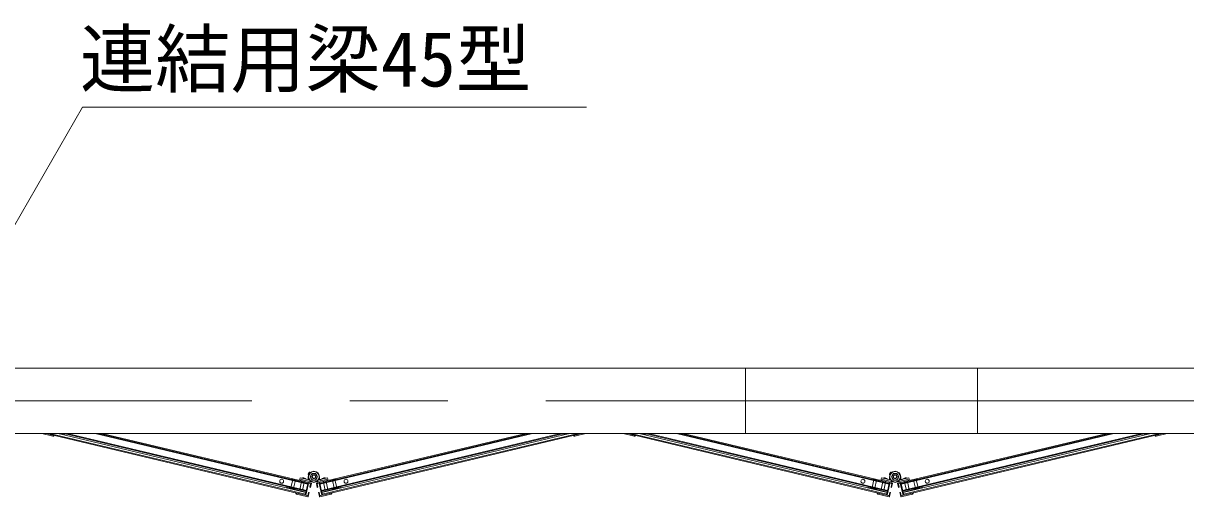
# Model space of a CAD drawing. Units: millimetres, scale not verified. Extents: x -35488 to -11338, y -17325 to 17325.
# Drawn here: x -24748 to -22968, y 13578 to 14303 of the extents above; entities that cross this region are included whole.
import ezdxf
from ezdxf.enums import TextEntityAlignment as Align

# ---------------------------------------------------------------- set-up
doc = ezdxf.new("R2010")
doc.units = ezdxf.units.MM
doc.header["$LTSCALE"] = 150
doc.linetypes.add('CHAIN2', pattern=[12, 9, -1, 1, -1])
doc.linetypes.add('DASHED1', pattern=[1.8, 1.2, -0.6])
for name, color, linetype, lineweight in [('0-6_ﾎﾞﾙﾄ類', 2, 'Continuous', 18), ('1-4_通芯', 1, 'CHAIN2', 18), ('1-7_標準ﾊﾟﾈﾙ', 7, 'Continuous', 18), ('1-9_文字', 7, 'Continuous', 18), ('1-B_連結用梁45', 7, 'Continuous', 18)]:
    doc.layers.add(name, color=color, linetype=linetype, lineweight=lineweight)
doc.styles.add('ＭＳ ゴシック', font='')
doc.styles.get('ＭＳ ゴシック').set_extended_font_data('MS Gothic')

msp = doc.modelspace()

# ---------------------------------------------------------------- linework, layer by layer
at = {"layer": '0-6_ﾎﾞﾙﾄ類'}
for p, q in [((-24306, 13603.8), (-24308.9, 13608.8)), ((-24300.2, 13603.8), (-24306, 13603.8)), ((-24300.2, 13613.8), (-24297.3, 13608.8)), ((-24297.3, 13608.8), (-24300.2, 13603.8)), ((-23416, 13603.8), (-23418.9, 13608.8)), ((-23410.2, 13603.8), (-23416, 13603.8)), ((-23410.2, 13613.8), (-23407.4, 13608.8)), ((-23407.4, 13608.8), (-23410.2, 13603.8))]:
    msp.add_line(p, q, dxfattribs=at)
for points in [[(-24308.9, 13608.8), (-24306, 13613.8), (-24300.2, 13613.8)], [(-23418.9, 13608.8), (-23416, 13613.8), (-23410.2, 13613.8)]]:
    msp.add_lwpolyline(points, dxfattribs=at)
for centre, radius in [((-24303.1, 13608.8), 4.91), ((-24303.1, 13608.8), 3), ((-24303.1, 13608.8), 2.46), ((-23413.1, 13608.8), 4.91), ((-23413.1, 13608.8), 3), ((-23413.1, 13608.8), 2.46)]:
    msp.add_circle(centre, radius, dxfattribs=at)
at = {"layer": '1-4_通芯'}
msp.add_line((-32948.1, 13725), (-20507.1, 13725), dxfattribs=at)
at = {"layer": '1-7_標準ﾊﾟﾈﾙ'}
for p, q in [((-24719.4, 13675), (-24702.7, 13671)), ((-24712.9, 13675), (-24700.9, 13672.1)), ((-24707.7, 13675), (-24316, 13582)), ((-24687.9, 13673.9), (-24684.9, 13673.2)), ((-24684.6, 13674.6), (-24684.9, 13673.2)), ((-24680.9, 13675), (-24314.6, 13588)), ((-24638.1, 13675), (-24312.3, 13597.6)), ((-23968.2, 13675), (-24293.9, 13597.6)), ((-23925.3, 13675), (-24291.6, 13588)), ((-23898.5, 13675), (-24290.2, 13582)), ((-23921.7, 13674.6), (-23921.3, 13673.2)), ((-23918.4, 13673.9), (-23921.3, 13673.2)), ((-23893.3, 13675), (-23905.4, 13672.1)), ((-23886.8, 13675), (-23903.6, 13671)), ((-23829.4, 13675), (-23812.7, 13671)), ((-23822.9, 13675), (-23810.9, 13672.1)), ((-23817.8, 13675), (-23426, 13582)), ((-23797.8, 13673.9), (-23794.9, 13673.2)), ((-23794.6, 13674.6), (-23794.9, 13673.2)), ((-23790.9, 13675), (-23424.6, 13588)), ((-23748.1, 13675), (-23422.3, 13597.6)), ((-23078.2, 13675), (-23403.9, 13597.6)), ((-23035.3, 13675), (-23401.6, 13588)), ((-23008.5, 13675), (-23400.2, 13582)), ((-23031.7, 13674.6), (-23031.3, 13673.2)), ((-23028.4, 13673.9), (-23031.3, 13673.2)), ((-23003.3, 13675), (-23015.4, 13672.1)), ((-22996.8, 13675), (-23013.6, 13671)), ((-24336.3, 13604.6), (-24336.1, 13605.5)), ((-24312, 13598.8), (-24336.3, 13604.6)), ((-24335.5, 13605.9), (-24307.3, 13599.2)), ((-24310.1, 13615.6), (-24311.8, 13613.1)), ((-24311.7, 13612.4), (-24311, 13611.9)), ((-24311.6, 13608.8), (-24311.6, 13604.4)), ((-24308.7, 13615.2), (-24309.4, 13615.7)), ((-24270.7, 13605.9), (-24298.9, 13599.2)), ((-24294.6, 13608.8), (-24294.6, 13604.4)), ((-24294.2, 13598.8), (-24269.9, 13604.6)), ((-24292.9, 13604.8), (-24292.4, 13602.8)), ((-24269.9, 13604.6), (-24270.1, 13605.5)), ((-23446.3, 13604.6), (-23446.1, 13605.5)), ((-23422, 13598.8), (-23446.3, 13604.6)), ((-23445.5, 13605.9), (-23417.3, 13599.2)), ((-23420.1, 13615.6), (-23421.8, 13613.1)), ((-23421.7, 13612.4), (-23421, 13611.9)), ((-23421.6, 13608.8), (-23421.6, 13604.4)), ((-23418.7, 13615.2), (-23419.4, 13615.7)), ((-23380.7, 13605.9), (-23408.9, 13599.2)), ((-23404.6, 13608.8), (-23404.6, 13604.4)), ((-23404.2, 13598.8), (-23379.9, 13604.6)), ((-23402.9, 13604.8), (-23402.4, 13602.8)), ((-23379.9, 13604.6), (-23380.1, 13605.5)), ((-24344.1, 13593.8), (-24344.4, 13592.3)), ((-24341.5, 13591.6), (-24344.4, 13592.3)), ((-24314.9, 13586.8), (-24344.1, 13593.8)), ((-24331.8, 13589.3), (-24332.1, 13589.9)), ((-24315.2, 13585.4), (-24331.8, 13589.3)), ((-24316.3, 13580.8), (-24330.6, 13584.2)), ((-24312.3, 13578.3), (-24329.5, 13582.4)), ((-24315.2, 13585.4), (-24316.3, 13580.8)), ((-24312, 13598.8), (-24314.9, 13586.8)), ((-24310.2, 13584.8), (-24311.7, 13578.7)), ((-24311.2, 13585), (-24310.2, 13584.8)), ((-24309.3, 13592.8), (-24308.4, 13592.5)), ((-24306.9, 13598.6), (-24308.4, 13592.5)), ((-24299.3, 13598.6), (-24297.9, 13592.5)), ((-24296.9, 13592.8), (-24297.9, 13592.5)), ((-24295.1, 13585), (-24296, 13584.8)), ((-24296, 13584.8), (-24294.6, 13578.7)), ((-24294.2, 13598.8), (-24291.4, 13586.8)), ((-24294, 13578.3), (-24276.7, 13582.4)), ((-24291.4, 13586.8), (-24262.2, 13593.8)), ((-24291, 13585.4), (-24274.5, 13589.3)), ((-24291, 13585.4), (-24289.9, 13580.8)), ((-24289.9, 13580.8), (-24275.6, 13584.2)), ((-24274.5, 13589.3), (-24274.1, 13589.9)), ((-24264.7, 13591.6), (-24261.8, 13592.3)), ((-24262.2, 13593.8), (-24261.8, 13592.3)), ((-23454.1, 13593.8), (-23454.4, 13592.3)), ((-23451.5, 13591.6), (-23454.4, 13592.3)), ((-23424.9, 13586.8), (-23454.1, 13593.8)), ((-23441.8, 13589.3), (-23442.1, 13589.9)), ((-23425.2, 13585.4), (-23441.8, 13589.3)), ((-23426.3, 13580.8), (-23440.6, 13584.2)), ((-23422.3, 13578.3), (-23439.5, 13582.4)), ((-23425.2, 13585.4), (-23426.3, 13580.8)), ((-23422, 13598.8), (-23424.9, 13586.8)), ((-23420.2, 13584.8), (-23421.7, 13578.7)), ((-23421.2, 13585), (-23420.2, 13584.8)), ((-23419.3, 13592.8), (-23418.4, 13592.5)), ((-23416.9, 13598.6), (-23418.4, 13592.5)), ((-23409.3, 13598.6), (-23407.9, 13592.5)), ((-23406.9, 13592.8), (-23407.9, 13592.5)), ((-23405, 13585), (-23406, 13584.8)), ((-23406, 13584.8), (-23404.6, 13578.7)), ((-23404.2, 13598.8), (-23401.4, 13586.8)), ((-23404, 13578.3), (-23386.7, 13582.4)), ((-23401.4, 13586.8), (-23372.2, 13593.8)), ((-23401, 13585.4), (-23384.5, 13589.3)), ((-23401, 13585.4), (-23399.9, 13580.8)), ((-23399.9, 13580.8), (-23385.6, 13584.2)), ((-23384.5, 13589.3), (-23384.1, 13589.9)), ((-23374.8, 13591.6), (-23371.8, 13592.3)), ((-23372.2, 13593.8), (-23371.8, 13592.3))]:
    msp.add_line(p, q, dxfattribs=at)
at = {"layer": '1-7_標準ﾊﾟﾈﾙ', "color": 4, "linetype": 'DASHED1', "lineweight": 9}
for p, q in [((-24335.5, 13604.4), (-24338.3, 13592.4)), ((-24331.4, 13603.4), (-24334.2, 13591.4)), ((-24321.9, 13601.1), (-24324.7, 13589.2)), ((-24321.5, 13602.6), (-24321.9, 13601.1)), ((-24317.8, 13600.2), (-24320.6, 13588.2)), ((-24317.4, 13601.6), (-24317.8, 13600.2)), ((-24288.8, 13601.6), (-24288.5, 13600.2)), ((-24288.5, 13600.2), (-24285.6, 13588.2)), ((-24284.7, 13602.6), (-24284.4, 13601.1)), ((-24284.4, 13601.1), (-24281.6, 13589.2)), ((-24274.8, 13603.4), (-24272, 13591.4)), ((-24270.8, 13604.4), (-24267.9, 13592.4)), ((-23445.5, 13604.4), (-23448.3, 13592.4)), ((-23441.4, 13603.4), (-23444.2, 13591.4)), ((-23431.9, 13601.1), (-23434.7, 13589.2)), ((-23431.5, 13602.6), (-23431.9, 13601.1)), ((-23427.8, 13600.2), (-23430.6, 13588.2)), ((-23427.4, 13601.6), (-23427.8, 13600.2)), ((-23398.8, 13601.6), (-23398.5, 13600.2)), ((-23398.5, 13600.2), (-23395.6, 13588.2)), ((-23394.7, 13602.6), (-23394.4, 13601.1)), ((-23394.4, 13601.1), (-23391.5, 13589.2)), ((-23384.8, 13603.4), (-23382, 13591.4)), ((-23380.8, 13604.4), (-23377.9, 13592.4)), ((-24338.3, 13592.4), (-24338.5, 13591.4)), ((-24334.2, 13591.4), (-24334.5, 13590.4)), ((-24272, 13591.4), (-24271.8, 13590.4)), ((-24267.9, 13592.4), (-24267.7, 13591.4)), ((-23448.3, 13592.4), (-23448.5, 13591.4)), ((-23444.2, 13591.4), (-23444.5, 13590.4)), ((-23382, 13591.4), (-23381.8, 13590.4)), ((-23377.9, 13592.4), (-23377.7, 13591.4))]:
    msp.add_line(p, q, dxfattribs=at)
at = {"layer": '1-7_標準ﾊﾟﾈﾙ'}
for points in [[(-24712.9, 13675), (-24316.3, 13580.8), (-24311.7, 13600), (-24627.7, 13675)], [(-24707.7, 13675), (-24316, 13582), (-24315.3, 13584.9), (-24694.8, 13675)], [(-24687.9, 13673.9), (-24688.2, 13674.5), (-24690.4, 13675)], [(-24686.1, 13675), (-24314.9, 13586.8), (-24312, 13598.8), (-24632.9, 13675)], [(-23893.3, 13675), (-24289.9, 13580.8), (-24294.5, 13600), (-23978.5, 13675)], [(-23920.1, 13675), (-24291.4, 13586.8), (-24294.2, 13598.8), (-23973.4, 13675)], [(-23898.5, 13675), (-24290.2, 13582), (-24290.9, 13584.9), (-23911.5, 13675)], [(-23918.4, 13673.9), (-23918, 13674.5), (-23915.8, 13675)], [(-23822.9, 13675), (-23426.3, 13580.8), (-23421.8, 13600), (-23737.7, 13675)], [(-23817.8, 13675), (-23426, 13582), (-23425.3, 13584.9), (-23804.8, 13675)], [(-23797.8, 13673.9), (-23798.2, 13674.5), (-23800.4, 13675)], [(-23796.1, 13675), (-23424.9, 13586.8), (-23422, 13598.8), (-23742.9, 13675)], [(-23003.3, 13675), (-23399.9, 13580.8), (-23404.5, 13600), (-23088.6, 13675)], [(-23030.1, 13675), (-23401.4, 13586.8), (-23404.2, 13598.8), (-23083.4, 13675)], [(-23008.5, 13675), (-23400.2, 13582), (-23400.9, 13584.9), (-23021.5, 13675)], [(-23028.4, 13673.9), (-23028, 13674.5), (-23025.8, 13675)], [(-24310.2, 13604), (-24324, 13607.3), (-24324.5, 13605.3), (-24306.9, 13601.2)], [(-24296.1, 13604), (-24282.2, 13607.3), (-24281.7, 13605.3), (-24299.3, 13601.2)], [(-23420.2, 13604), (-23434, 13607.3), (-23434.5, 13605.3), (-23416.9, 13601.2)], [(-23406.1, 13604), (-23392.2, 13607.3), (-23391.8, 13605.3), (-23409.3, 13601.2)], [(-24341.5, 13591.6), (-24340.9, 13592), (-24332.1, 13589.9)], [(-24311.2, 13585), (-24312.4, 13579.9), (-24315.3, 13580.6), (-24311.1, 13598.6), (-24308.1, 13597.9), (-24309.3, 13592.8)], [(-24295.1, 13585), (-24293.8, 13579.9), (-24290.9, 13580.6), (-24295.2, 13598.6), (-24298.1, 13597.9), (-24296.9, 13592.8)], [(-24264.7, 13591.6), (-24265.4, 13592), (-24274.1, 13589.9)], [(-23451.5, 13591.6), (-23450.9, 13592), (-23442.1, 13589.9)], [(-23421.2, 13585), (-23422.4, 13579.9), (-23425.3, 13580.6), (-23421.1, 13598.6), (-23418.1, 13597.9), (-23419.3, 13592.8)], [(-23405, 13585), (-23403.8, 13579.9), (-23400.9, 13580.6), (-23405.2, 13598.6), (-23408.1, 13597.9), (-23406.9, 13592.8)], [(-23374.8, 13591.6), (-23375.4, 13592), (-23384.1, 13589.9)]]:
    msp.add_lwpolyline(points, dxfattribs=at)
for points in [[(-24308.9, 13601.7), (-24324.5, 13605.3), (-24325, 13603.4), (-24309.4, 13599.7)], [(-24281.7, 13605.3), (-24297.3, 13601.7), (-24296.9, 13599.7), (-24281.3, 13603.4)], [(-23418.9, 13601.7), (-23434.5, 13605.3), (-23435, 13603.4), (-23419.4, 13599.7)], [(-23391.8, 13605.3), (-23407.3, 13601.7), (-23406.9, 13599.7), (-23391.3, 13603.4)]]:
    msp.add_lwpolyline(points, close=True, dxfattribs=at)
for centre, radius in [((-24303.1, 13608.8), 8.51), ((-23413.1, 13608.8), 8.51), ((-24352.4, 13602), 3), ((-24303.1, 13608.8), 8), ((-24253.9, 13602), 3), ((-23462.4, 13602), 3), ((-23413.1, 13608.8), 8), ((-23363.9, 13602), 3)]:
    msp.add_circle(centre, radius, dxfattribs=at)
for centre, radius, start, end in [((-24702.3, 13672.5), 1.5, 256.639, 346.639), ((-24690.9, 13682.8), 8.51, 246.753, 284.712), ((-23915.4, 13682.8), 8.51, 255.288, 293.247), ((-23903.9, 13672.5), 1.5, 193.361, 283.361), ((-23812.3, 13672.5), 1.5, 256.639, 346.639), ((-23800.9, 13682.8), 8.51, 246.753, 284.712), ((-23025.4, 13682.8), 8.51, 255.288, 293.247), ((-23013.9, 13672.5), 1.5, 193.361, 283.361), ((-24335.6, 13605.4), 0.49, 76.639, 166.639), ((-24320.3, 13598.7), 8.51, 48.567, 104.712), ((-24311.4, 13612.8), 0.49, 145, 235), ((-24309.7, 13615.3), 0.49, 55, 145), ((-24286, 13598.7), 8.51, 75.288, 131.433), ((-24270.6, 13605.4), 0.49, 13.361, 103.361), ((-23445.6, 13605.4), 0.49, 76.639, 166.639), ((-23430.3, 13598.7), 8.51, 48.567, 104.712), ((-23421.4, 13612.8), 0.49, 145, 235), ((-23419.7, 13615.3), 0.49, 55, 145), ((-23396, 13598.7), 8.51, 75.288, 131.433), ((-23380.6, 13605.4), 0.49, 13.361, 103.361), ((-24334.8, 13598.2), 8.51, 228.567, 284.712), ((-24329.2, 13583.9), 1.5, 166.639, 256.639), ((-24307.4, 13598.7), 0.49, 346.639, 76.639), ((-24298.8, 13598.7), 0.49, 103.361, 193.361), ((-24277.1, 13583.9), 1.5, 283.361, 13.361), ((-24271.5, 13598.2), 8.51, 255.288, 311.433), ((-23444.8, 13598.2), 8.51, 228.567, 284.712), ((-23439.2, 13583.9), 1.5, 166.639, 256.639), ((-23417.4, 13598.7), 0.49, 346.639, 76.639), ((-23408.8, 13598.7), 0.49, 103.361, 193.361), ((-23387, 13583.9), 1.5, 283.361, 13.361), ((-23381.5, 13598.2), 8.51, 255.288, 311.433), ((-24312.1, 13578.8), 0.49, 256.639, 346.639), ((-24294.1, 13578.8), 0.49, 193.361, 283.361), ((-23422.2, 13578.8), 0.49, 256.639, 346.639), ((-23404.1, 13578.8), 0.49, 193.361, 283.361)]:
    msp.add_arc(centre, radius, start, end, dxfattribs=at)
at = {"layer": '1-9_文字'}
for p, q in [((-24916.7, 13725), (-24657.3, 14174.2)), ((-24657.3, 14174.2), (-24656.9, 14174.2)), ((-24656.9, 14174.2), (-23885.6, 14174.2))]:
    msp.add_line(p, q, dxfattribs=at)
at = {"layer": '1-B_連結用梁45'}
for p, q in [((-23642.1, 13775), (-23642.1, 13675)), ((-23286.9, 13775), (-23286.9, 13675))]:
    msp.add_line(p, q, dxfattribs=at)
msp.add_lwpolyline([(-26542.1, 13675), (-21948.1, 13675), (-21948.1, 13775), (-26542.1, 13775)], close=True, dxfattribs=at)

# ---------------------------------------------------------------- texts
at = {"layer": '1-9_文字', "style": 'ＭＳ ゴシック'}
msp.add_text('連結用梁45型', height=84.46, dxfattribs=at).set_placement((-24661.3, 14180.7), align=Align.BOTTOM_LEFT)

doc.saveas('drawing.dxf')
